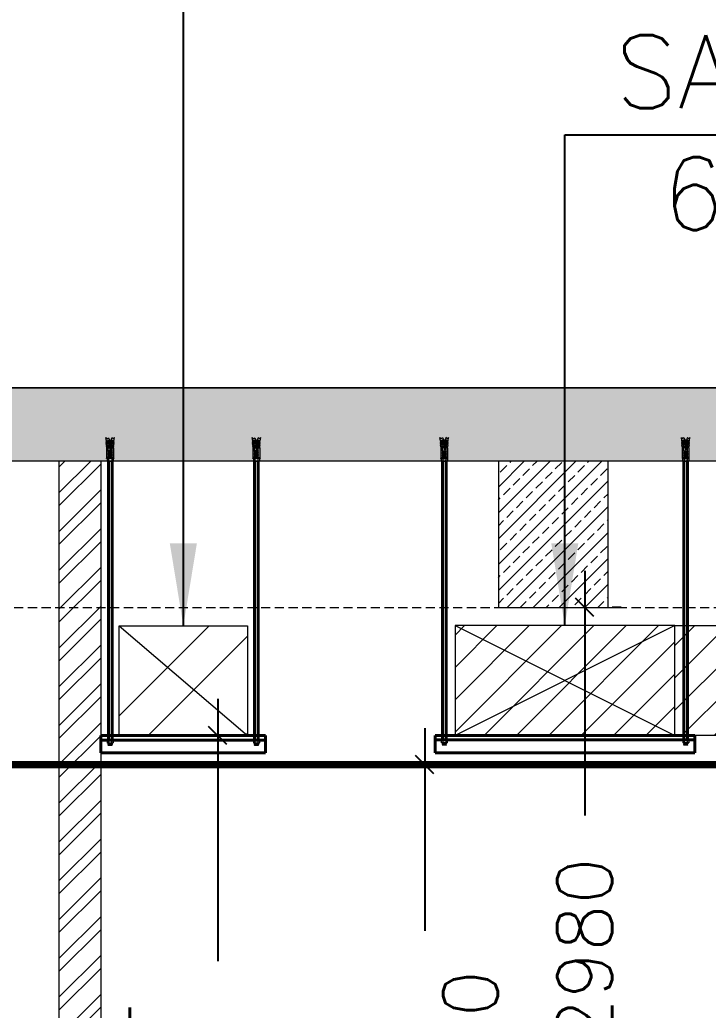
# Model space of a CAD drawing. Extents: x 2982526 to 3135339, y -1389320 to -1338265.
# Drawn here: x 3003209 to 3005091, y -1385128 to -1382421 of the extents above; entities that cross this region are included whole.
import ezdxf

# ---------------------------------------------------------------- set-up
doc = ezdxf.new("R2010")
doc.units = 0
doc.header["$MEASUREMENT"] = 0
doc.linetypes.add('1', pattern=[0, 0, 0])
doc.linetypes.add('HIDDEN', pattern=[0.375, 0.25, -0.125])
doc.layers.get('0').update_dxf_attribs({"color": 6, "linetype": '1'})
for name, color, linetype in [('HTL-COPPER PIPE', 6, 'Continuous'), ('MEP_HVAC_DRAIN_PIPE', 7, 'Continuous'), ('MEP_HVAC_SUPPLY_AIR_DUCT', 3, 'Continuous')]:
    doc.layers.add(name, color=color, linetype=linetype)
doc.layers.add('M_HVAC_DUCT SUPPORT', color=16, linetype='Continuous', lineweight=20, transparency=0.4)
doc.layers.add('MEP_HVAC_RA_DUCT', color=1, linetype='Continuous', lineweight=9)
doc.styles.add('ARIAL', font='arial.ttf')
doc.dimstyles.get("Standard").update_dxf_attribs({"dimscale": 1.5, "dimtxt": 150, "dimasz": 150, "dimexe": 100, "dimexo": 100, "dimgap": 0.25, "dimtad": 0, "dimdec": 0, "dimzin": 0, "dimdsep": 46, "dimtxsty": 'ARIAL', "dimcen": 0.09, "dimdle": 100, "dimclrd": 7, "dimclre": 7, "dimclrt": 7, "dimadec": 0, "dimazin": 0, "dimtfac": 1, "dimtdec": 0, "dimtofl": 0, "dimtmove": 0, "dimatfit": 3, "dimfxl": 1, "dimtolj": 1, "dimtzin": 0, "dimarcsym": 0})
doc.dimstyles.new('TEXT', dxfattribs={"dimscale": 0, "dimtxt": 500, "dimasz": 100, "dimexe": 75, "dimexo": 100, "dimgap": 50, "dimtad": 0, "dimdec": 0, "dimzin": 0, "dimdsep": 46, "dimtxsty": 'ARIAL', "dimblk": 'OBLIQUE', "dimcen": 0.09, "dimdle": 100, "dimclrd": 256, "dimclre": 256, "dimclrt": 6, "dimadec": 0, "dimazin": 0, "dimtfac": 1, "dimtdec": 0, "dimtofl": 0, "dimtmove": 2, "dimatfit": 3, "dimfxl": 1, "dimfrac": 2, "dimtolj": 1, "dimtzin": 0, "dimarcsym": 0})

# ---------------------------------------------------------------- blocks, each defined once
blk = doc.blocks.new('_Oblique')
at = {"color": 0, "linetype": 'ByBlock', "lineweight": -2}
blk.add_line((-0.5, -0.5), (0.5, 0.5), dxfattribs=at)
blk = doc.blocks.new('*D45')
at = {"layer": 'Defpoints', "color": 0, "linetype": 'ByBlock', "transparency": 16777216}
for p in [(3004753.6, -1384027.5), (3004753.6, -1384027.5), (3004825.7, -1387007.5)]:
    blk.add_point(p, dxfattribs=at)
at = {"layer": 'HTL-COPPER PIPE', "color": 8, "linetype": 'ByBlock', "lineweight": -2, "transparency": 16777216}
for p, q in [((3004753.6, -1383927.5), (3004753.6, -1384596.1)), ((3004753.6, -1387107.5), (3004753.6, -1386438.9))]:
    blk.add_line(p, q, dxfattribs=at)
at = {"layer": 'HTL-COPPER PIPE', "color": 253, "linetype": 'ByBlock', "lineweight": -2, "transparency": 16777216}
for p, q in [((3004853.6, -1384027.5), (3004828.6, -1384027.5)), ((3004725.7, -1387007.5), (3004678.6, -1387007.5))]:
    blk.add_line(p, q, dxfattribs=at)
at = {"layer": 'HTL-COPPER PIPE', "color": 8, "linetype": 'ByBlock', "lineweight": -2, "transparency": 16777216, "xscale": 50, "yscale": 50, "zscale": 50}
for p, rotation in [((3004753.6, -1384027.5), 90), ((3004753.6, -1387007.5), 270)]:
    blk.add_blockref('_Oblique', p, dxfattribs=dict(at, rotation=rotation))
at = {"layer": 'HTL-COPPER PIPE', "color": 8, "linetype": 'ByBlock', "lineweight": 0, "transparency": 16777216, "insert": (3004753.6, -1385517.5), "char_height": 200, "attachment_point": 5, "rotation": 90, "style": 'ARIAL'}
blk.add_mtext('\\A1;{\\Fromans|c0;\\H0.75x;\\C7;B.O.BEAM-2980}', dxfattribs=at)
blk = doc.blocks.new('*D47')
at = {"layer": 'Defpoints', "color": 0, "linetype": 'ByBlock', "transparency": 16777216}
for p in [(3004316.3, -1384457.3), (3004316.3, -1384457.3), (3004388.5, -1387007.5)]:
    blk.add_point(p, dxfattribs=at)
at = {"layer": 'HTL-COPPER PIPE', "color": 8, "linetype": 'ByBlock', "lineweight": -2, "transparency": 16777216}
for p, q in [((3004316.3, -1384357.3), (3004316.3, -1384911)), ((3004316.3, -1387107.5), (3004316.3, -1386553.8))]:
    blk.add_line(p, q, dxfattribs=at)
at = {"layer": 'HTL-COPPER PIPE', "color": 253, "linetype": 'ByBlock', "lineweight": -2, "transparency": 16777216}
for p, q in [((3004416.3, -1384457.3), (3004391.3, -1384457.3)), ((3004288.5, -1387007.5), (3004241.3, -1387007.5))]:
    blk.add_line(p, q, dxfattribs=at)
at = {"layer": 'HTL-COPPER PIPE', "color": 8, "linetype": 'ByBlock', "lineweight": -2, "transparency": 16777216, "xscale": 50, "yscale": 50, "zscale": 50}
for p, rotation in [((3004316.3, -1384457.3), 90), ((3004316.3, -1387007.5), 270)]:
    blk.add_blockref('_Oblique', p, dxfattribs=dict(at, rotation=rotation))
at = {"layer": 'HTL-COPPER PIPE', "color": 8, "linetype": 'ByBlock', "lineweight": 0, "transparency": 16777216, "insert": (3004316.3, -1385732.4), "char_height": 200, "attachment_point": 5, "rotation": 90, "style": 'ARIAL'}
blk.add_mtext('\\A1;{\\Fromans|c0;\\H0.75x;\\C7;B.O.FALSE\\PCEILING-2550}', dxfattribs=at)
blk = doc.blocks.new('*D53')
at = {"layer": 'Defpoints', "color": 0, "linetype": 'ByBlock', "transparency": 16777216}
for p in [(3003750.4, -1384377.5), (3003750.4, -1384377.5), (3003496.5, -1387007.5)]:
    blk.add_point(p, dxfattribs=at)
at = {"layer": 'HTL-COPPER PIPE', "color": 8, "linetype": 'ByBlock', "lineweight": -2, "transparency": 16777216}
for p, q in [((3003750.4, -1384277.5), (3003750.4, -1384994.1)), ((3003750.4, -1387107.5), (3003750.4, -1386508.6))]:
    blk.add_line(p, q, dxfattribs=at)
at = {"layer": 'HTL-COPPER PIPE', "color": 253, "linetype": 'ByBlock', "lineweight": -2, "transparency": 16777216}
for p, q in [((3003850.4, -1384377.5), (3003825.4, -1384377.5)), ((3003596.5, -1387007.5), (3003825.4, -1387007.5))]:
    blk.add_line(p, q, dxfattribs=at)
at = {"layer": 'HTL-COPPER PIPE', "color": 8, "linetype": 'ByBlock', "lineweight": -2, "transparency": 16777216, "xscale": 50, "yscale": 50, "zscale": 50}
for p, rotation in [((3003750.4, -1384377.5), 90), ((3003750.4, -1387007.5), 270)]:
    blk.add_blockref('_Oblique', p, dxfattribs=dict(at, rotation=rotation))
at = {"layer": 'HTL-COPPER PIPE', "color": 8, "linetype": 'ByBlock', "lineweight": 0, "transparency": 16777216, "insert": (3003710, -1385751.3), "char_height": 200, "attachment_point": 5, "rotation": 90, "style": 'ARIAL'}
blk.add_mtext('\\A1;{\\Fromans|c0;\\H0.75011x;\\C7;B.O.\\C1;RA\\C7; DUCT\\P2630}', dxfattribs=at)
blk = doc.blocks.new('*U62')
at = {"layer": 'M_HVAC_DUCT SUPPORT', "color": 8, "linetype": 'Continuous', "ltscale": 500}
for p, q in [((-73463.1, 602242.4), (-73464.7, 602251.7)), ((-73464.7, 602251.7), (-73461.2, 602248.1)), ((-73461.2, 602248.1), (-73457.5, 602250.9)), ((-73458.1, 602223.3), (-73459.6, 602243.5)), ((-73459.1, 602244.3, 51366.3), (-73446.7, 602244.3, 51366.3)), ((-73457.5, 602250.9), (-73455.7, 602247.4)), ((-73455.7, 602247.4), (-73453.4, 602217.7)), ((-73450.1, 602247.4), (-73452.4, 602217.7)), ((-73448.3, 602250.9), (-73450.1, 602247.4)), ((-73444.6, 602248.1), (-73448.3, 602250.9)), ((-73447.7, 602223.3), (-73446.2, 602243.5)), ((-73441.1, 602251.7), (-73444.6, 602248.1)), ((-73442.7, 602242.4), (-73441.1, 602251.7)), ((-73063.3, 602242.4), (-73065, 602251.7)), ((-73065, 602251.7), (-73061.5, 602248.1)), ((-73061.5, 602248.1), (-73057.8, 602250.9)), ((-73058.3, 602223.3), (-73059.9, 602243.5)), ((-73059.4, 602244.3, 51366.3), (-73047, 602244.3, 51366.3)), ((-73057.8, 602250.9), (-73056, 602247.4)), ((-73056, 602247.4), (-73053.7, 602217.7)), ((-73050.4, 602247.4), (-73052.7, 602217.7)), ((-73048.6, 602250.9), (-73050.4, 602247.4)), ((-73044.9, 602248.1), (-73048.6, 602250.9)), ((-73048, 602223.3), (-73046.5, 602243.5)), ((-73041.4, 602251.7), (-73044.9, 602248.1)), ((-73043, 602242.4), (-73041.4, 602251.7)), ((-73463.5, 602242.4), (-73442.3, 602242.4)), ((-73462.6, 602238.6), (-73463.5, 602242.4)), ((-73463.5, 602238.6), (-73442.3, 602238.6)), ((-73462.6, 602234.8), (-73463.5, 602238.6)), ((-73463.5, 602234.8), (-73442.3, 602234.8)), ((-73462.6, 602231), (-73463.5, 602234.8)), ((-73463.1, 602231), (-73442.7, 602231)), ((-73462.2, 602227.1), (-73463.1, 602231)), ((-73443.2, 602227.1), (-73462.6, 602227.1)), ((-73461.8, 602223.3), (-73462.6, 602227.1)), ((-73462.2, 602227.1), (-73443.6, 602227.1)), ((-73462.2, 602223.3), (-73443.6, 602223.3)), ((-73462.2, 602195.2), (-73462.2, 602223.3)), ((-73458.1, 602214), (-73458.1, 602223.3)), ((-73452.4, 602217.7), (-73453.4, 602217.7)), ((-73447.7, 602214.8), (-73447.7, 602223.3)), ((-73444, 602223.3), (-73443.2, 602227.1)), ((-73443.6, 602227.1), (-73442.7, 602231)), ((-73443.6, 602223.3), (-73443.6, 602195.2)), ((-73443.2, 602238.6), (-73442.3, 602242.4)), ((-73443.2, 602234.8), (-73442.3, 602238.6)), ((-73443.2, 602231), (-73442.3, 602234.8)), ((-73063.8, 602242.4), (-73042.6, 602242.4)), ((-73062.9, 602238.6), (-73063.8, 602242.4)), ((-73063.8, 602238.6), (-73042.6, 602238.6)), ((-73062.9, 602234.8), (-73063.8, 602238.6)), ((-73063.8, 602234.8), (-73042.6, 602234.8)), ((-73062.9, 602231), (-73063.8, 602234.8)), ((-73063.3, 602231), (-73043, 602231)), ((-73062.5, 602227.1), (-73063.3, 602231)), ((-73043.5, 602227.1), (-73062.9, 602227.1)), ((-73062.1, 602223.3), (-73062.9, 602227.1)), ((-73062.5, 602227.1), (-73043.9, 602227.1)), ((-73062.5, 602223.3), (-73043.9, 602223.3)), ((-73062.5, 602195.2), (-73062.5, 602223.3)), ((-73058.3, 602214), (-73058.3, 602223.3)), ((-73052.7, 602217.7), (-73053.7, 602217.7)), ((-73048, 602214.8), (-73048, 602223.3)), ((-73044.3, 602223.3), (-73043.5, 602227.1)), ((-73043.9, 602227.1), (-73043, 602231)), ((-73043.9, 602223.3), (-73043.9, 602195.2)), ((-73043.5, 602238.6), (-73042.6, 602242.4)), ((-73043.5, 602234.8), (-73042.6, 602238.6)), ((-73043.5, 602231), (-73042.6, 602234.8)), ((-73461.3, 602193.8), (-73461.3, 602187.8)), ((-73444.5, 602193.8), (-73461.3, 602193.8)), ((-73459.3, 602197.9), (-73459.3, 602195.2)), ((-73447.3, 602197.9), (-73459.3, 602197.9)), ((-73458.9, 602213.1), (-73446.9, 602214)), ((-73458.9, 602213.1), (-73458.1, 602214)), ((-73458.1, 602212.3), (-73458.9, 602213.1)), ((-73458.9, 602211.4), (-73446.9, 602212.3)), ((-73458.9, 602211.4), (-73458.1, 602212.3)), ((-73458.1, 602210.6), (-73458.9, 602211.4)), ((-73458.9, 602209.7), (-73446.9, 602210.6)), ((-73458.9, 602209.7), (-73458.1, 602210.6)), ((-73458.1, 602208.9), (-73458.9, 602209.7)), ((-73458.9, 602208.1), (-73446.9, 602208.9)), ((-73458.9, 602208.1), (-73458.1, 602208.9)), ((-73458.1, 602207.2), (-73458.9, 602208.1)), ((-73458.9, 602206.4), (-73446.9, 602207.2)), ((-73458.9, 602206.4), (-73458.1, 602207.2)), ((-73458.1, 602205.5), (-73458.9, 602206.4)), ((-73458.9, 602204.7), (-73446.9, 602205.5)), ((-73458.9, 602204.7), (-73458.1, 602205.5)), ((-73458.1, 602203.8), (-73458.9, 602204.7)), ((-73458.9, 602203), (-73446.9, 602203.8)), ((-73458.9, 602203), (-73458.1, 602203.8)), ((-73458.1, 602202.1), (-73458.9, 602203)), ((-73458.9, 602201.3), (-73446.9, 602202.1)), ((-73458.9, 602201.3), (-73458.1, 602202.1)), ((-73458.1, 602200.4), (-73458.9, 602201.3)), ((-73458.9, 602199.6), (-73446.9, 602200.4)), ((-73458.9, 602199.6), (-73458.1, 602200.4)), ((-73458.1, 602198.7), (-73458.9, 602199.6)), ((-73458.9, 602197.9), (-73446.9, 602198.7)), ((-73458.9, 602197.9), (-73458.1, 602198.7)), ((-73458.9, 602197.9), (-73458.9, 602197.9)), ((-73447.7, 602214.8), (-73458.1, 602214.8)), ((-73458.1, 602214), (-73447.7, 602214.8)), ((-73458.1, 602214), (-73447.7, 602214.8)), ((-73458.1, 602212.3), (-73447.7, 602213.1)), ((-73458.1, 602210.6), (-73447.7, 602211.4)), ((-73458.1, 602208.9), (-73447.7, 602209.7)), ((-73458.1, 602207.2), (-73447.7, 602208.1)), ((-73458.1, 602205.5), (-73447.7, 602206.4)), ((-73458.1, 602203.8), (-73447.7, 602204.7)), ((-73458.1, 602202.1), (-73447.7, 602203)), ((-73458.1, 602200.4), (-73447.7, 602201.3)), ((-73458.1, 602198.7), (-73447.7, 602199.6)), ((-73457.1, 602193.8), (-73457.1, 602187.8)), ((-73448.7, 602193.8), (-73448.7, 602187.8)), ((-73446.9, 602214), (-73447.7, 602214.8)), ((-73447.7, 602213.1), (-73446.9, 602214)), ((-73446.9, 602212.3), (-73447.7, 602213.1)), ((-73447.7, 602211.4), (-73446.9, 602212.3)), ((-73446.9, 602210.6), (-73447.7, 602211.4)), ((-73447.7, 602209.7), (-73446.9, 602210.6)), ((-73446.9, 602208.9), (-73447.7, 602209.7)), ((-73447.7, 602208.1), (-73446.9, 602208.9)), ((-73446.9, 602207.2), (-73447.7, 602208.1)), ((-73447.7, 602206.4), (-73446.9, 602207.2)), ((-73446.9, 602205.5), (-73447.7, 602206.4)), ((-73447.7, 602204.7), (-73446.9, 602205.5)), ((-73446.9, 602203.8), (-73447.7, 602204.7)), ((-73447.7, 602203), (-73446.9, 602203.8)), ((-73446.9, 602202.1), (-73447.7, 602203)), ((-73447.7, 602201.3), (-73446.9, 602202.1)), ((-73446.9, 602200.4), (-73447.7, 602201.3)), ((-73447.7, 602199.6), (-73446.9, 602200.4)), ((-73446.9, 602198.7), (-73447.7, 602199.6)), ((-73447.7, 602197.9), (-73446.9, 602198.7)), ((-73447.3, 602197.9), (-73447.3, 602195.2)), ((-73444.5, 602193.8), (-73444.5, 602187.8)), ((-73061.5, 602193.8), (-73061.5, 602187.8)), ((-73044.8, 602193.8), (-73061.5, 602193.8)), ((-73059.6, 602197.9), (-73059.6, 602195.2)), ((-73047.6, 602197.9), (-73059.6, 602197.9)), ((-73059.2, 602213.1), (-73047.2, 602214)), ((-73059.2, 602213.1), (-73058.3, 602214)), ((-73058.3, 602212.3), (-73059.2, 602213.1)), ((-73059.2, 602211.4), (-73047.2, 602212.3)), ((-73059.2, 602211.4), (-73058.3, 602212.3)), ((-73058.3, 602210.6), (-73059.2, 602211.4)), ((-73059.2, 602209.7), (-73047.2, 602210.6)), ((-73059.2, 602209.7), (-73058.3, 602210.6)), ((-73058.3, 602208.9), (-73059.2, 602209.7)), ((-73059.2, 602208.1), (-73047.2, 602208.9)), ((-73059.2, 602208.1), (-73058.3, 602208.9)), ((-73058.3, 602207.2), (-73059.2, 602208.1)), ((-73059.2, 602206.4), (-73047.2, 602207.2)), ((-73059.2, 602206.4), (-73058.3, 602207.2)), ((-73058.3, 602205.5), (-73059.2, 602206.4)), ((-73059.2, 602204.7), (-73047.2, 602205.5)), ((-73059.2, 602204.7), (-73058.3, 602205.5)), ((-73058.3, 602203.8), (-73059.2, 602204.7)), ((-73059.2, 602203), (-73047.2, 602203.8)), ((-73059.2, 602203), (-73058.3, 602203.8)), ((-73058.3, 602202.1), (-73059.2, 602203)), ((-73059.2, 602201.3), (-73047.2, 602202.1)), ((-73059.2, 602201.3), (-73058.3, 602202.1)), ((-73058.3, 602200.4), (-73059.2, 602201.3)), ((-73059.2, 602199.6), (-73047.2, 602200.4)), ((-73059.2, 602199.6), (-73058.3, 602200.4)), ((-73058.3, 602198.7), (-73059.2, 602199.6)), ((-73059.2, 602197.9), (-73047.2, 602198.7)), ((-73059.2, 602197.9), (-73058.3, 602198.7)), ((-73059.2, 602197.9), (-73059.2, 602197.9)), ((-73048, 602214.8), (-73058.3, 602214.8)), ((-73058.3, 602214), (-73048, 602214.8)), ((-73058.3, 602214), (-73048, 602214.8)), ((-73058.3, 602212.3), (-73048, 602213.1)), ((-73058.3, 602210.6), (-73048, 602211.4)), ((-73058.3, 602208.9), (-73048, 602209.7)), ((-73058.3, 602207.2), (-73048, 602208.1)), ((-73058.3, 602205.5), (-73048, 602206.4)), ((-73058.3, 602203.8), (-73048, 602204.7)), ((-73058.3, 602202.1), (-73048, 602203)), ((-73058.3, 602200.4), (-73048, 602201.3)), ((-73058.3, 602198.7), (-73048, 602199.6)), ((-73057.4, 602193.8), (-73057.4, 602187.8)), ((-73049, 602193.8), (-73049, 602187.8)), ((-73047.2, 602214), (-73048, 602214.8)), ((-73048, 602213.1), (-73047.2, 602214)), ((-73047.2, 602212.3), (-73048, 602213.1)), ((-73048, 602211.4), (-73047.2, 602212.3)), ((-73047.2, 602210.6), (-73048, 602211.4)), ((-73048, 602209.7), (-73047.2, 602210.6)), ((-73047.2, 602208.9), (-73048, 602209.7)), ((-73048, 602208.1), (-73047.2, 602208.9)), ((-73047.2, 602207.2), (-73048, 602208.1)), ((-73048, 602206.4), (-73047.2, 602207.2)), ((-73047.2, 602205.5), (-73048, 602206.4)), ((-73048, 602204.7), (-73047.2, 602205.5)), ((-73047.2, 602203.8), (-73048, 602204.7)), ((-73048, 602203), (-73047.2, 602203.8)), ((-73047.2, 602202.1), (-73048, 602203)), ((-73048, 602201.3), (-73047.2, 602202.1)), ((-73047.2, 602200.4), (-73048, 602201.3)), ((-73048, 602199.6), (-73047.2, 602200.4)), ((-73047.2, 602198.7), (-73048, 602199.6)), ((-73048, 602197.9), (-73047.2, 602198.7)), ((-73047.6, 602197.9), (-73047.6, 602195.2)), ((-73044.8, 602193.8), (-73044.8, 602187.8)), ((-73460.3, 602187), (-73461.3, 602187.8)), ((-73445.5, 602187), (-73460.3, 602187)), ((-73445.5, 602187), (-73444.5, 602187.8)), ((-73060.6, 602187), (-73061.5, 602187.8)), ((-73045.8, 602187), (-73060.6, 602187)), ((-73045.8, 602187), (-73044.8, 602187.8))]:
    blk.add_line(p, q, dxfattribs=at)
at = {"layer": 'M_HVAC_DUCT SUPPORT', "color": 8, "lineweight": 40}
for p, q in [((-73457.9, 602187), (-73457.9, 601424.5)), ((-73447.9, 601424.5), (-73447.9, 602187)), ((-73058.2, 602187), (-73058.2, 601424.5)), ((-73053.2, 602187), (-73053.2, 602187)), ((-73053.2, 602187), (-73053.2, 602187)), ((-73048.2, 601424.5), (-73048.2, 602187)), ((-73478, 601437), (-73478, 601437)), ((-73478, 601437), (-73478, 601424.5)), ((-73478, 601389.3), (-73478, 601437)), ((-73478, 601437), (-73028, 601437)), ((-73028, 601437), (-73478, 601437)), ((-73457.9, 601437), (-73462.8, 601437)), ((-73462.8, 601437), (-73457.9, 601437)), ((-73448.2, 601437), (-73457.9, 601437)), ((-73457.9, 601437), (-73448.2, 601437)), ((-73448.2, 601437), (-73443.3, 601437)), ((-73443.3, 601437), (-73448.2, 601437)), ((-73057.9, 601437), (-73062.8, 601437)), ((-73062.8, 601437), (-73057.9, 601437)), ((-73048.2, 601437), (-73057.9, 601437)), ((-73057.9, 601437), (-73048.2, 601437)), ((-73048.2, 601437), (-73043.3, 601437)), ((-73043.3, 601437), (-73048.2, 601437)), ((-73028, 601437), (-73028, 601389.3)), ((-73028, 601424.5), (-73028, 601437)), ((-73028, 601437), (-73028, 601437)), ((-73478, 601424.5), (-73478, 601424.5)), ((-73478, 601424.5), (-73478, 601389.3)), ((-73028, 601424.5), (-73478, 601424.5)), ((-73028, 601424.5), (-73478, 601424.5)), ((-73457.9, 601424.5), (-73462.8, 601424.5)), ((-73462.8, 601424.5), (-73457.9, 601424.5)), ((-73448.2, 601424.5), (-73457.9, 601424.5)), ((-73457.9, 601424.5), (-73448.2, 601424.5)), ((-73448.2, 601424.5), (-73443.3, 601424.5)), ((-73443.3, 601424.5), (-73448.2, 601424.5)), ((-73057.9, 601424.5), (-73062.8, 601424.5)), ((-73062.8, 601424.5), (-73057.9, 601424.5)), ((-73048.2, 601424.5), (-73057.9, 601424.5)), ((-73057.9, 601424.5), (-73048.2, 601424.5)), ((-73048.2, 601424.5), (-73043.3, 601424.5)), ((-73043.3, 601424.5), (-73048.2, 601424.5)), ((-73028, 601389.3), (-73028, 601424.5)), ((-73028, 601424.5), (-73028, 601424.5)), ((-73478, 601389.3), (-73478, 601389.3)), ((-73028, 601389.3), (-73478, 601389.3)), ((-73028, 601389.3), (-73478, 601389.3)), ((-73453, 601390.1), (-73453, 601390.1)), ((-73453, 601390.1), (-73453, 601390.1)), ((-73053, 601390.1), (-73053, 601390.1)), ((-73053, 601390.1), (-73053, 601390.1)), ((-73028, 601389.3), (-73028, 601389.3))]:
    blk.add_line(p, q, dxfattribs=at)
at = {"layer": 'M_HVAC_DUCT SUPPORT', "color": 8}
for p, q in [((-73461.4, 601423.1), (-73461.4, 601417.1)), ((-73444.7, 601423.1), (-73461.4, 601423.1)), ((-73460, 601416.3), (-73461.4, 601417.1)), ((-73446.1, 601416.3), (-73460, 601416.3)), ((-73459.2, 601416.2), (-73457.6, 601416.3)), ((-73459.1, 601416.3), (-73459.2, 601416.2)), ((-73459.2, 601416.2), (-73458.2, 601415.5)), ((-73459, 601414.6), (-73447, 601415.5)), ((-73459, 601414.6), (-73458.2, 601415.5)), ((-73458.2, 601413.8), (-73459, 601414.6)), ((-73459, 601413), (-73447, 601413.8)), ((-73459, 601413), (-73458.2, 601413.8)), ((-73458.2, 601412.1), (-73459, 601413)), ((-73459, 601411.3), (-73447, 601412.1)), ((-73459, 601411.3), (-73458.2, 601412.1)), ((-73458.3, 601410.5), (-73459, 601411.3)), ((-73458.3, 601410.5), (-73447.1, 601410.5)), ((-73447.9, 601416.3), (-73458.2, 601416.3)), ((-73458.2, 601415.5), (-73447.9, 601416.3)), ((-73458.2, 601415.5), (-73447.9, 601416.3)), ((-73458.2, 601413.8), (-73447.9, 601414.6)), ((-73458.2, 601412.1), (-73447.9, 601413)), ((-73457.2, 601423.1), (-73457.2, 601417.1)), ((-73457, 601410.5), (-73447.9, 601411.3)), ((-73448.9, 601423.1), (-73448.9, 601417.1)), ((-73447, 601415.5), (-73447.9, 601416.3)), ((-73447.9, 601414.6), (-73447, 601415.5)), ((-73447, 601413.8), (-73447.9, 601414.6)), ((-73447.9, 601413), (-73447, 601413.8)), ((-73447, 601412.1), (-73447.9, 601413)), ((-73447.9, 601411.3), (-73447, 601412.1)), ((-73447.1, 601410.5), (-73447.9, 601411.3)), ((-73446.1, 601416.3), (-73444.7, 601417.1)), ((-73444.7, 601423.1), (-73444.7, 601417.1)), ((-73061.4, 601423.1), (-73061.4, 601417.1)), ((-73044.7, 601423.1), (-73061.4, 601423.1)), ((-73060, 601416.3), (-73061.4, 601417.1)), ((-73046.1, 601416.3), (-73060, 601416.3)), ((-73059.2, 601416.2), (-73057.6, 601416.3)), ((-73059.1, 601416.3), (-73059.2, 601416.2)), ((-73059.2, 601416.2), (-73058.2, 601415.5)), ((-73059, 601414.6), (-73047, 601415.5)), ((-73059, 601414.6), (-73058.2, 601415.5)), ((-73058.2, 601413.8), (-73059, 601414.6)), ((-73059, 601413), (-73047, 601413.8)), ((-73059, 601413), (-73058.2, 601413.8)), ((-73058.2, 601412.1), (-73059, 601413)), ((-73059, 601411.3), (-73047, 601412.1)), ((-73059, 601411.3), (-73058.2, 601412.1)), ((-73058.3, 601410.5), (-73059, 601411.3)), ((-73058.3, 601410.5), (-73047.1, 601410.5)), ((-73047.9, 601416.3), (-73058.2, 601416.3)), ((-73058.2, 601415.5), (-73047.9, 601416.3)), ((-73058.2, 601415.5), (-73047.9, 601416.3)), ((-73058.2, 601413.8), (-73047.9, 601414.6)), ((-73058.2, 601412.1), (-73047.9, 601413)), ((-73057.2, 601423.1), (-73057.2, 601417.1)), ((-73057, 601410.5), (-73047.9, 601411.3)), ((-73048.9, 601423.1), (-73048.9, 601417.1)), ((-73047, 601415.5), (-73047.9, 601416.3)), ((-73047.9, 601414.6), (-73047, 601415.5)), ((-73047, 601413.8), (-73047.9, 601414.6)), ((-73047.9, 601413), (-73047, 601413.8)), ((-73047, 601412.1), (-73047.9, 601413)), ((-73047.9, 601411.3), (-73047, 601412.1)), ((-73047.1, 601410.5), (-73047.9, 601411.3)), ((-73046.1, 601416.3), (-73044.7, 601417.1)), ((-73044.7, 601423.1), (-73044.7, 601417.1))]:
    blk.add_line(p, q, dxfattribs=at)
at = {"layer": 'M_HVAC_DUCT SUPPORT', "color": 8, "linetype": 'Continuous', "ltscale": 500}
for points in [[(-73442.9, 602193.8), (-73462.9, 602193.8), (-73462.9, 602195.2), (-73442.9, 602195.2)], [(-73043.2, 602193.8), (-73063.2, 602193.8), (-73063.2, 602195.2), (-73043.2, 602195.2)]]:
    blk.add_lwpolyline(points, close=True, dxfattribs=at)
at = {"layer": 'M_HVAC_DUCT SUPPORT', "color": 8}
for points in [[(-73443, 601423.1), (-73463.1, 601423.1), (-73463.1, 601424.5), (-73443, 601424.5)], [(-73043, 601423.1), (-73063.1, 601423.1), (-73063.1, 601424.5), (-73043, 601424.5)]]:
    blk.add_lwpolyline(points, close=True, dxfattribs=at)
at = {"layer": 'M_HVAC_DUCT SUPPORT', "color": 8, "linetype": 'Continuous', "ltscale": 500}
for centre, radius, start, end in [((-73458.8, 602243.5, 51366.3), 0.846, 110.7967, 184.4577), ((-73447, 602243.5, 51366.3), 0.846, 355.5423, 69.2033), ((-73059.1, 602243.5, 51366.3), 0.846, 110.7967, 184.4577), ((-73047.3, 602243.5, 51366.3), 0.846, 355.5423, 69.2033), ((-73459.2, 602190.1), 3.11, 227.7922, 312.2078), ((-73452.9, 602198.3), 11.3, 248.2539, 291.7739), ((-73446.6, 602190.1), 3.11, 227.7922, 312.2078), ((-73059.5, 602190.1), 3.11, 227.7922, 312.2078), ((-73053.2, 602198.3), 11.3, 248.2539, 291.7739), ((-73046.9, 602190.1), 3.11, 227.7922, 312.2078)]:
    blk.add_arc(centre, radius, start, end, dxfattribs=at)
at = {"layer": 'M_HVAC_DUCT SUPPORT', "color": 8}
for centre, radius, start, end in [((-73459.3, 601419.4, -8.6), 3.02, 230.7942, 312.8278), ((-73453.1, 601427.6, -8.6), 11.3, 248.2539, 291.7739), ((-73446.8, 601419.4, -8.6), 3.02, 227.1722, 309.2058), ((-73059.3, 601419.4, -8.6), 3.02, 230.7942, 312.8278), ((-73053.1, 601427.6, -8.6), 11.3, 248.2539, 291.7739), ((-73046.8, 601419.4, -8.6), 3.02, 227.1722, 309.2058)]:
    blk.add_arc(centre, radius, start, end, dxfattribs=at)
blk = doc.blocks.new('*U42')
at = {"layer": 'M_HVAC_DUCT SUPPORT', "color": 8, "linetype": 'Continuous', "ltscale": 500}
for p, q in [((-73463.1, 602242.4), (-73464.7, 602251.7)), ((-73464.7, 602251.7), (-73461.2, 602248.1)), ((-73461.2, 602248.1), (-73457.5, 602250.9)), ((-73458.1, 602223.3), (-73459.6, 602243.5)), ((-73459.1, 602244.3, 51366.3), (-73446.7, 602244.3, 51366.3)), ((-73457.5, 602250.9), (-73455.7, 602247.4)), ((-73455.7, 602247.4), (-73453.4, 602217.7)), ((-73450.1, 602247.4), (-73452.4, 602217.7)), ((-73448.3, 602250.9), (-73450.1, 602247.4)), ((-73444.6, 602248.1), (-73448.3, 602250.9)), ((-73447.7, 602223.3), (-73446.2, 602243.5)), ((-73441.1, 602251.7), (-73444.6, 602248.1)), ((-73442.7, 602242.4), (-73441.1, 602251.7)), ((-72803.3, 602242.4), (-72805, 602251.7)), ((-72805, 602251.7), (-72801.5, 602248.1)), ((-72801.5, 602248.1), (-72797.8, 602250.9)), ((-72798.3, 602223.3), (-72799.9, 602243.5)), ((-72799.4, 602244.3, 51366.3), (-72787, 602244.3, 51366.3)), ((-72797.8, 602250.9), (-72796, 602247.4)), ((-72796, 602247.4), (-72793.7, 602217.7)), ((-72790.4, 602247.4), (-72792.7, 602217.7)), ((-72788.6, 602250.9), (-72790.4, 602247.4)), ((-72784.9, 602248.1), (-72788.6, 602250.9)), ((-72788, 602223.3), (-72786.5, 602243.5)), ((-72781.4, 602251.7), (-72784.9, 602248.1)), ((-72783, 602242.4), (-72781.4, 602251.7)), ((-73463.5, 602242.4), (-73442.3, 602242.4)), ((-73462.6, 602238.6), (-73463.5, 602242.4)), ((-73463.5, 602238.6), (-73442.3, 602238.6)), ((-73462.6, 602234.8), (-73463.5, 602238.6)), ((-73463.5, 602234.8), (-73442.3, 602234.8)), ((-73462.6, 602231), (-73463.5, 602234.8)), ((-73463.1, 602231), (-73442.7, 602231)), ((-73462.2, 602227.1), (-73463.1, 602231)), ((-73443.2, 602227.1), (-73462.6, 602227.1)), ((-73461.8, 602223.3), (-73462.6, 602227.1)), ((-73462.2, 602227.1), (-73443.6, 602227.1)), ((-73462.2, 602223.3), (-73443.6, 602223.3)), ((-73462.2, 602195.2), (-73462.2, 602223.3)), ((-73458.1, 602214), (-73458.1, 602223.3)), ((-73452.4, 602217.7), (-73453.4, 602217.7)), ((-73447.7, 602214.8), (-73447.7, 602223.3)), ((-73444, 602223.3), (-73443.2, 602227.1)), ((-73443.6, 602227.1), (-73442.7, 602231)), ((-73443.6, 602223.3), (-73443.6, 602195.2)), ((-73443.2, 602238.6), (-73442.3, 602242.4)), ((-73443.2, 602234.8), (-73442.3, 602238.6)), ((-73443.2, 602231), (-73442.3, 602234.8)), ((-72803.8, 602242.4), (-72782.6, 602242.4)), ((-72802.9, 602238.6), (-72803.8, 602242.4)), ((-72803.8, 602238.6), (-72782.6, 602238.6)), ((-72802.9, 602234.8), (-72803.8, 602238.6)), ((-72803.8, 602234.8), (-72782.6, 602234.8)), ((-72802.9, 602231), (-72803.8, 602234.8)), ((-72803.3, 602231), (-72783, 602231)), ((-72802.5, 602227.1), (-72803.3, 602231)), ((-72783.5, 602227.1), (-72802.9, 602227.1)), ((-72802.1, 602223.3), (-72802.9, 602227.1)), ((-72802.5, 602227.1), (-72783.9, 602227.1)), ((-72802.5, 602223.3), (-72783.9, 602223.3)), ((-72802.5, 602195.2), (-72802.5, 602223.3)), ((-72798.3, 602214), (-72798.3, 602223.3)), ((-72792.7, 602217.7), (-72793.7, 602217.7)), ((-72788, 602214.8), (-72788, 602223.3)), ((-72784.3, 602223.3), (-72783.5, 602227.1)), ((-72783.9, 602227.1), (-72783, 602231)), ((-72783.9, 602223.3), (-72783.9, 602195.2)), ((-72783.5, 602238.6), (-72782.6, 602242.4)), ((-72783.5, 602234.8), (-72782.6, 602238.6)), ((-72783.5, 602231), (-72782.6, 602234.8)), ((-73461.3, 602193.8), (-73461.3, 602187.8)), ((-73444.5, 602193.8), (-73461.3, 602193.8)), ((-73459.3, 602197.9), (-73459.3, 602195.2)), ((-73447.3, 602197.9), (-73459.3, 602197.9)), ((-73458.9, 602213.1), (-73446.9, 602214)), ((-73458.9, 602213.1), (-73458.1, 602214)), ((-73458.1, 602212.3), (-73458.9, 602213.1)), ((-73458.9, 602211.4), (-73446.9, 602212.3)), ((-73458.9, 602211.4), (-73458.1, 602212.3)), ((-73458.1, 602210.6), (-73458.9, 602211.4)), ((-73458.9, 602209.7), (-73446.9, 602210.6)), ((-73458.9, 602209.7), (-73458.1, 602210.6)), ((-73458.1, 602208.9), (-73458.9, 602209.7)), ((-73458.9, 602208.1), (-73446.9, 602208.9)), ((-73458.9, 602208.1), (-73458.1, 602208.9)), ((-73458.1, 602207.2), (-73458.9, 602208.1)), ((-73458.9, 602206.4), (-73446.9, 602207.2)), ((-73458.9, 602206.4), (-73458.1, 602207.2)), ((-73458.1, 602205.5), (-73458.9, 602206.4)), ((-73458.9, 602204.7), (-73446.9, 602205.5)), ((-73458.9, 602204.7), (-73458.1, 602205.5)), ((-73458.1, 602203.8), (-73458.9, 602204.7)), ((-73458.9, 602203), (-73446.9, 602203.8)), ((-73458.9, 602203), (-73458.1, 602203.8)), ((-73458.1, 602202.1), (-73458.9, 602203)), ((-73458.9, 602201.3), (-73446.9, 602202.1)), ((-73458.9, 602201.3), (-73458.1, 602202.1)), ((-73458.1, 602200.4), (-73458.9, 602201.3)), ((-73458.9, 602199.6), (-73446.9, 602200.4)), ((-73458.9, 602199.6), (-73458.1, 602200.4)), ((-73458.1, 602198.7), (-73458.9, 602199.6)), ((-73458.9, 602197.9), (-73446.9, 602198.7)), ((-73458.9, 602197.9), (-73458.1, 602198.7)), ((-73458.9, 602197.9), (-73458.9, 602197.9)), ((-73447.7, 602214.8), (-73458.1, 602214.8)), ((-73458.1, 602214), (-73447.7, 602214.8)), ((-73458.1, 602214), (-73447.7, 602214.8)), ((-73458.1, 602212.3), (-73447.7, 602213.1)), ((-73458.1, 602210.6), (-73447.7, 602211.4)), ((-73458.1, 602208.9), (-73447.7, 602209.7)), ((-73458.1, 602207.2), (-73447.7, 602208.1)), ((-73458.1, 602205.5), (-73447.7, 602206.4)), ((-73458.1, 602203.8), (-73447.7, 602204.7)), ((-73458.1, 602202.1), (-73447.7, 602203)), ((-73458.1, 602200.4), (-73447.7, 602201.3)), ((-73458.1, 602198.7), (-73447.7, 602199.6)), ((-73457.1, 602193.8), (-73457.1, 602187.8)), ((-73448.7, 602193.8), (-73448.7, 602187.8)), ((-73446.9, 602214), (-73447.7, 602214.8)), ((-73447.7, 602213.1), (-73446.9, 602214)), ((-73446.9, 602212.3), (-73447.7, 602213.1)), ((-73447.7, 602211.4), (-73446.9, 602212.3)), ((-73446.9, 602210.6), (-73447.7, 602211.4)), ((-73447.7, 602209.7), (-73446.9, 602210.6)), ((-73446.9, 602208.9), (-73447.7, 602209.7)), ((-73447.7, 602208.1), (-73446.9, 602208.9)), ((-73446.9, 602207.2), (-73447.7, 602208.1)), ((-73447.7, 602206.4), (-73446.9, 602207.2)), ((-73446.9, 602205.5), (-73447.7, 602206.4)), ((-73447.7, 602204.7), (-73446.9, 602205.5)), ((-73446.9, 602203.8), (-73447.7, 602204.7)), ((-73447.7, 602203), (-73446.9, 602203.8)), ((-73446.9, 602202.1), (-73447.7, 602203)), ((-73447.7, 602201.3), (-73446.9, 602202.1)), ((-73446.9, 602200.4), (-73447.7, 602201.3)), ((-73447.7, 602199.6), (-73446.9, 602200.4)), ((-73446.9, 602198.7), (-73447.7, 602199.6)), ((-73447.7, 602197.9), (-73446.9, 602198.7)), ((-73447.3, 602197.9), (-73447.3, 602195.2)), ((-73444.5, 602193.8), (-73444.5, 602187.8)), ((-72801.5, 602193.8), (-72801.5, 602187.8)), ((-72784.8, 602193.8), (-72801.5, 602193.8)), ((-72799.6, 602197.9), (-72799.6, 602195.2)), ((-72787.6, 602197.9), (-72799.6, 602197.9)), ((-72799.2, 602213.1), (-72787.2, 602214)), ((-72799.2, 602213.1), (-72798.3, 602214)), ((-72798.3, 602212.3), (-72799.2, 602213.1)), ((-72799.2, 602211.4), (-72787.2, 602212.3)), ((-72799.2, 602211.4), (-72798.3, 602212.3)), ((-72798.3, 602210.6), (-72799.2, 602211.4)), ((-72799.2, 602209.7), (-72787.2, 602210.6)), ((-72799.2, 602209.7), (-72798.3, 602210.6)), ((-72798.3, 602208.9), (-72799.2, 602209.7)), ((-72799.2, 602208.1), (-72787.2, 602208.9)), ((-72799.2, 602208.1), (-72798.3, 602208.9)), ((-72798.3, 602207.2), (-72799.2, 602208.1)), ((-72799.2, 602206.4), (-72787.2, 602207.2)), ((-72799.2, 602206.4), (-72798.3, 602207.2)), ((-72798.3, 602205.5), (-72799.2, 602206.4)), ((-72799.2, 602204.7), (-72787.2, 602205.5)), ((-72799.2, 602204.7), (-72798.3, 602205.5)), ((-72798.3, 602203.8), (-72799.2, 602204.7)), ((-72799.2, 602203), (-72787.2, 602203.8)), ((-72799.2, 602203), (-72798.3, 602203.8)), ((-72798.3, 602202.1), (-72799.2, 602203)), ((-72799.2, 602201.3), (-72787.2, 602202.1)), ((-72799.2, 602201.3), (-72798.3, 602202.1)), ((-72798.3, 602200.4), (-72799.2, 602201.3)), ((-72799.2, 602199.6), (-72787.2, 602200.4)), ((-72799.2, 602199.6), (-72798.3, 602200.4)), ((-72798.3, 602198.7), (-72799.2, 602199.6)), ((-72799.2, 602197.9), (-72787.2, 602198.7)), ((-72799.2, 602197.9), (-72798.3, 602198.7)), ((-72799.2, 602197.9), (-72799.2, 602197.9)), ((-72788, 602214.8), (-72798.3, 602214.8)), ((-72798.3, 602214), (-72788, 602214.8)), ((-72798.3, 602214), (-72788, 602214.8)), ((-72798.3, 602212.3), (-72788, 602213.1)), ((-72798.3, 602210.6), (-72788, 602211.4)), ((-72798.3, 602208.9), (-72788, 602209.7)), ((-72798.3, 602207.2), (-72788, 602208.1)), ((-72798.3, 602205.5), (-72788, 602206.4)), ((-72798.3, 602203.8), (-72788, 602204.7)), ((-72798.3, 602202.1), (-72788, 602203)), ((-72798.3, 602200.4), (-72788, 602201.3)), ((-72798.3, 602198.7), (-72788, 602199.6)), ((-72797.4, 602193.8), (-72797.4, 602187.8)), ((-72789, 602193.8), (-72789, 602187.8)), ((-72787.2, 602214), (-72788, 602214.8)), ((-72788, 602213.1), (-72787.2, 602214)), ((-72787.2, 602212.3), (-72788, 602213.1)), ((-72788, 602211.4), (-72787.2, 602212.3)), ((-72787.2, 602210.6), (-72788, 602211.4)), ((-72788, 602209.7), (-72787.2, 602210.6)), ((-72787.2, 602208.9), (-72788, 602209.7)), ((-72788, 602208.1), (-72787.2, 602208.9)), ((-72787.2, 602207.2), (-72788, 602208.1)), ((-72788, 602206.4), (-72787.2, 602207.2)), ((-72787.2, 602205.5), (-72788, 602206.4)), ((-72788, 602204.7), (-72787.2, 602205.5)), ((-72787.2, 602203.8), (-72788, 602204.7)), ((-72788, 602203), (-72787.2, 602203.8)), ((-72787.2, 602202.1), (-72788, 602203)), ((-72788, 602201.3), (-72787.2, 602202.1)), ((-72787.2, 602200.4), (-72788, 602201.3)), ((-72788, 602199.6), (-72787.2, 602200.4)), ((-72787.2, 602198.7), (-72788, 602199.6)), ((-72788, 602197.9), (-72787.2, 602198.7)), ((-72787.6, 602197.9), (-72787.6, 602195.2)), ((-72784.8, 602193.8), (-72784.8, 602187.8)), ((-73460.3, 602187), (-73461.3, 602187.8)), ((-73445.5, 602187), (-73460.3, 602187)), ((-73445.5, 602187), (-73444.5, 602187.8)), ((-72800.6, 602187), (-72801.5, 602187.8)), ((-72785.8, 602187), (-72800.6, 602187)), ((-72785.8, 602187), (-72784.8, 602187.8))]:
    blk.add_line(p, q, dxfattribs=at)
at = {"layer": 'M_HVAC_DUCT SUPPORT', "color": 8, "lineweight": 40}
for p, q in [((-73457.9, 602187), (-73457.9, 601424.5)), ((-73447.9, 601424.5), (-73447.9, 602187)), ((-72798.2, 602187), (-72798.2, 601424.5)), ((-72793.2, 602187), (-72793.2, 602187)), ((-72793.2, 602187), (-72793.2, 602187)), ((-72788.2, 601424.5), (-72788.2, 602187)), ((-73478, 601437), (-73478, 601437)), ((-73478, 601437), (-73478, 601424.5)), ((-73478, 601389.3), (-73478, 601437)), ((-73478, 601437), (-72768, 601437)), ((-72768, 601437), (-73478, 601437)), ((-73457.9, 601437), (-73462.8, 601437)), ((-73462.8, 601437), (-73457.9, 601437)), ((-73448.2, 601437), (-73457.9, 601437)), ((-73457.9, 601437), (-73448.2, 601437)), ((-73448.2, 601437), (-73443.3, 601437)), ((-73443.3, 601437), (-73448.2, 601437)), ((-72797.9, 601437), (-72802.8, 601437)), ((-72802.8, 601437), (-72797.9, 601437)), ((-72788.2, 601437), (-72797.9, 601437)), ((-72797.9, 601437), (-72788.2, 601437)), ((-72788.2, 601437), (-72783.3, 601437)), ((-72783.3, 601437), (-72788.2, 601437)), ((-72768, 601437), (-72768, 601389.3)), ((-72768, 601424.5), (-72768, 601437)), ((-72768, 601437), (-72768, 601437)), ((-73478, 601424.5), (-73478, 601424.5)), ((-73478, 601424.5), (-73478, 601389.3)), ((-72768, 601424.5), (-73478, 601424.5)), ((-72768, 601424.5), (-73478, 601424.5)), ((-73457.9, 601424.5), (-73462.8, 601424.5)), ((-73462.8, 601424.5), (-73457.9, 601424.5)), ((-73448.2, 601424.5), (-73457.9, 601424.5)), ((-73457.9, 601424.5), (-73448.2, 601424.5)), ((-73448.2, 601424.5), (-73443.3, 601424.5)), ((-73443.3, 601424.5), (-73448.2, 601424.5)), ((-72797.9, 601424.5), (-72802.8, 601424.5)), ((-72802.8, 601424.5), (-72797.9, 601424.5)), ((-72788.2, 601424.5), (-72797.9, 601424.5)), ((-72797.9, 601424.5), (-72788.2, 601424.5)), ((-72788.2, 601424.5), (-72783.3, 601424.5)), ((-72783.3, 601424.5), (-72788.2, 601424.5)), ((-72768, 601389.3), (-72768, 601424.5)), ((-72768, 601424.5), (-72768, 601424.5)), ((-73478, 601389.3), (-73478, 601389.3)), ((-72768, 601389.3), (-73478, 601389.3)), ((-72768, 601389.3), (-73478, 601389.3)), ((-73453, 601390.1), (-73453, 601390.1)), ((-73453, 601390.1), (-73453, 601390.1)), ((-72793, 601390.1), (-72793, 601390.1)), ((-72793, 601390.1), (-72793, 601390.1)), ((-72768, 601389.3), (-72768, 601389.3))]:
    blk.add_line(p, q, dxfattribs=at)
at = {"layer": 'M_HVAC_DUCT SUPPORT', "color": 8}
for p, q in [((-73461.4, 601423.1), (-73461.4, 601417.1)), ((-73444.7, 601423.1), (-73461.4, 601423.1)), ((-73460, 601416.3), (-73461.4, 601417.1)), ((-73446.1, 601416.3), (-73460, 601416.3)), ((-73459.2, 601416.2), (-73457.6, 601416.3)), ((-73459.1, 601416.3), (-73459.2, 601416.2)), ((-73459.2, 601416.2), (-73458.2, 601415.5)), ((-73459, 601414.6), (-73447, 601415.5)), ((-73459, 601414.6), (-73458.2, 601415.5)), ((-73458.2, 601413.8), (-73459, 601414.6)), ((-73459, 601413), (-73447, 601413.8)), ((-73459, 601413), (-73458.2, 601413.8)), ((-73458.2, 601412.1), (-73459, 601413)), ((-73459, 601411.3), (-73447, 601412.1)), ((-73459, 601411.3), (-73458.2, 601412.1)), ((-73458.3, 601410.5), (-73459, 601411.3)), ((-73458.3, 601410.5), (-73447.1, 601410.5)), ((-73447.9, 601416.3), (-73458.2, 601416.3)), ((-73458.2, 601415.5), (-73447.9, 601416.3)), ((-73458.2, 601415.5), (-73447.9, 601416.3)), ((-73458.2, 601413.8), (-73447.9, 601414.6)), ((-73458.2, 601412.1), (-73447.9, 601413)), ((-73457.2, 601423.1), (-73457.2, 601417.1)), ((-73457, 601410.5), (-73447.9, 601411.3)), ((-73448.9, 601423.1), (-73448.9, 601417.1)), ((-73447, 601415.5), (-73447.9, 601416.3)), ((-73447.9, 601414.6), (-73447, 601415.5)), ((-73447, 601413.8), (-73447.9, 601414.6)), ((-73447.9, 601413), (-73447, 601413.8)), ((-73447, 601412.1), (-73447.9, 601413)), ((-73447.9, 601411.3), (-73447, 601412.1)), ((-73447.1, 601410.5), (-73447.9, 601411.3)), ((-73446.1, 601416.3), (-73444.7, 601417.1)), ((-73444.7, 601423.1), (-73444.7, 601417.1)), ((-72801.4, 601423.1), (-72801.4, 601417.1)), ((-72784.7, 601423.1), (-72801.4, 601423.1)), ((-72800, 601416.3), (-72801.4, 601417.1)), ((-72786.1, 601416.3), (-72800, 601416.3)), ((-72799.2, 601416.2), (-72797.6, 601416.3)), ((-72799.1, 601416.3), (-72799.2, 601416.2)), ((-72799.2, 601416.2), (-72798.2, 601415.5)), ((-72799, 601414.6), (-72787, 601415.5)), ((-72799, 601414.6), (-72798.2, 601415.5)), ((-72798.2, 601413.8), (-72799, 601414.6)), ((-72799, 601413), (-72787, 601413.8)), ((-72799, 601413), (-72798.2, 601413.8)), ((-72798.2, 601412.1), (-72799, 601413)), ((-72799, 601411.3), (-72787, 601412.1)), ((-72799, 601411.3), (-72798.2, 601412.1)), ((-72798.3, 601410.5), (-72799, 601411.3)), ((-72798.3, 601410.5), (-72787.1, 601410.5)), ((-72787.9, 601416.3), (-72798.2, 601416.3)), ((-72798.2, 601415.5), (-72787.9, 601416.3)), ((-72798.2, 601415.5), (-72787.9, 601416.3)), ((-72798.2, 601413.8), (-72787.9, 601414.6)), ((-72798.2, 601412.1), (-72787.9, 601413)), ((-72797.2, 601423.1), (-72797.2, 601417.1)), ((-72797, 601410.5), (-72787.9, 601411.3)), ((-72788.9, 601423.1), (-72788.9, 601417.1)), ((-72787, 601415.5), (-72787.9, 601416.3)), ((-72787.9, 601414.6), (-72787, 601415.5)), ((-72787, 601413.8), (-72787.9, 601414.6)), ((-72787.9, 601413), (-72787, 601413.8)), ((-72787, 601412.1), (-72787.9, 601413)), ((-72787.9, 601411.3), (-72787, 601412.1)), ((-72787.1, 601410.5), (-72787.9, 601411.3)), ((-72786.1, 601416.3), (-72784.7, 601417.1)), ((-72784.7, 601423.1), (-72784.7, 601417.1))]:
    blk.add_line(p, q, dxfattribs=at)
at = {"layer": 'M_HVAC_DUCT SUPPORT', "color": 8, "linetype": 'Continuous', "ltscale": 500}
for points in [[(-73442.9, 602193.8), (-73462.9, 602193.8), (-73462.9, 602195.2), (-73442.9, 602195.2)], [(-72783.2, 602193.8), (-72803.2, 602193.8), (-72803.2, 602195.2), (-72783.2, 602195.2)]]:
    blk.add_lwpolyline(points, close=True, dxfattribs=at)
at = {"layer": 'M_HVAC_DUCT SUPPORT', "color": 8}
for points in [[(-73443, 601423.1), (-73463.1, 601423.1), (-73463.1, 601424.5), (-73443, 601424.5)], [(-72783, 601423.1), (-72803.1, 601423.1), (-72803.1, 601424.5), (-72783, 601424.5)]]:
    blk.add_lwpolyline(points, close=True, dxfattribs=at)
at = {"layer": 'M_HVAC_DUCT SUPPORT', "color": 8, "linetype": 'Continuous', "ltscale": 500}
for centre, radius, start, end in [((-73458.8, 602243.5, 51366.3), 0.846, 110.7967, 184.4577), ((-73447, 602243.5, 51366.3), 0.846, 355.5423, 69.2033), ((-72799.1, 602243.5, 51366.3), 0.846, 110.7967, 184.4577), ((-72787.3, 602243.5, 51366.3), 0.846, 355.5423, 69.2033), ((-73459.2, 602190.1), 3.11, 227.7922, 312.2078), ((-73452.9, 602198.3), 11.3, 248.2539, 291.7739), ((-73446.6, 602190.1), 3.11, 227.7922, 312.2078), ((-72799.5, 602190.1), 3.11, 227.7922, 312.2078), ((-72793.2, 602198.3), 11.3, 248.2539, 291.7739), ((-72786.9, 602190.1), 3.11, 227.7922, 312.2078)]:
    blk.add_arc(centre, radius, start, end, dxfattribs=at)
at = {"layer": 'M_HVAC_DUCT SUPPORT', "color": 8}
for centre, radius, start, end in [((-73459.3, 601419.4, -8.6), 3.02, 230.7942, 312.8278), ((-73453.1, 601427.6, -8.6), 11.3, 248.2539, 291.7739), ((-73446.8, 601419.4, -8.6), 3.02, 227.1722, 309.2058), ((-72799.3, 601419.4, -8.6), 3.02, 230.7942, 312.8278), ((-72793.1, 601427.6, -8.6), 11.3, 248.2539, 291.7739), ((-72786.8, 601419.4, -8.6), 3.02, 227.1722, 309.2058)]:
    blk.add_arc(centre, radius, start, end, dxfattribs=at)

msp = doc.modelspace()

# ---------------------------------------------------------------- hatches: boundary and pattern name
at = {"layer": 'MEP_HVAC_DRAIN_PIPE', "lineweight": 0}
h = msp.add_hatch(dxfattribs=at)
h.set_pattern_fill('AR-CONC', color=8, scale=50)
h.set_pattern_definition([(50, (1515449.92, -1143111.6), (358.63009, -31.37607), [37.5, -412.5]), (355, (1515449.9, -1143111.6), (-69.37567, 376.09607), [30, -330]), (100.451444, (1515479.8, -1143114.2), (289.25442, 344.719995), [31.8701, -350.57106]), (46.1842, (1515449.9, -1143011.6), (533.62067, -82.75964), [56.25, -618.75]), (96.635635, (1515494.4, -1143018.5), (467.33097, 487.0593), [47.80517, -525.85688]), (351.184164, (1515449.9, -1143011.6), (467.33097, 487.0593), [45, -495]), (21, (1515499.92, -1143036.6), (298.453526, -201.309445), [37.5, -412.5]), (326, (1515499.9, -1143036.6), (121.65767, 362.57502), [30, -330]), (71.451445, (1515524.8, -1143053.37), (420.11119, 161.26558), [31.870095, -350.57106]), (37.5, (1515449.92, -1143111.59), (6.079928, 166.446927), [0, -326, 0, -335, 0, -331.25]), (7.5, (1515449.92, -1143111.6), (131.534769, 197.205856), [0, -191, 0, -318.5, 0, -126.25]), (327.5, (1515338.42, -1143111.59), (266.911218, -11.277436), [0, -125, 0, -390, 0, -517.5]), (317.5, (1515288.42, -1143111.6), (291.593085, 50.05249), [0, -162.5, 0, -259, 0, -367.5])])
h.paths.add_polyline_path([(2997231.5, -1383427.5), (3009531.5, -1383427.5), (3009531.5, -1383627.5), (2997231.5, -1383627.5)])
h = msp.add_hatch(dxfattribs=at)
h.set_pattern_fill('ANSI32', color=8, scale=200)
h.set_pattern_definition([(45, (828009.295, -1112820.92), (-53.0330086, 53.0330086), []), (45, (828044.65, -1112820.92), (-53.0330086, 53.0330086), [])])
h.paths.add_polyline_path([(3003431.5, -1383627.5), (3003316.5, -1383627.5), (3003316.5, -1387007.5), (3003431.5, -1387007.5)])
h = msp.add_hatch(dxfattribs=at)
h.set_pattern_fill('ANSI33', color=8, scale=200)
h.set_pattern_definition([(45, (7371.21, -388.793), (-35.35533906, 35.35533906), []), (45, (7406.566, -388.793), (-35.35533906, 35.35533906), [25, -12.5])])
h.paths.add_polyline_path([(3004517.5, -1383627.5), (3004517.5, -1384027.5), (3004817.5, -1384027.5), (3004817.5, -1383627.5)])
at = {"layer": 'MEP_HVAC_RA_DUCT', "lineweight": 0}
h = msp.add_hatch(dxfattribs=at)
h.set_pattern_fill('ANSI32', color=8, scale=750)
h.set_pattern_definition([(45, (824095.3, -1113186.92), (-198.873782, 198.873782), []), (45, (824227.88, -1113186.92), (-198.873782, 198.873782), [])])
h.paths.add_polyline_path([(3003831.5, -1384377.5), (3003481.5, -1384377.5), (3003481.5, -1384077.5), (3003831.5, -1384077.5)])
at = {"layer": 'MEP_HVAC_SUPPLY_AIR_DUCT', "lineweight": 0}
h = msp.add_hatch(dxfattribs=at)
h.set_pattern_fill('ANSI31', color=8, scale=500)
h.set_pattern_definition([(45, (833499.215, -1113186.63), (-44.1941738, 44.1941738), [])])
h.paths.add_polyline_path([(3004399.5, -1384377.2), (3004999.5, -1384377.2), (3004999.5, -1384077.2), (3004399.5, -1384077.2)])
h = msp.add_hatch(dxfattribs=at)
h.set_pattern_fill('ANSI31', color=8, scale=500)
h.set_pattern_definition([(45, (833357.684, -1113161.63), (-44.1941738, 44.1941738), [])])
h.paths.add_polyline_path([(3004999.5, -1384077.2), (3006987.6, -1384077.2), (3006987.6, -1384377.2), (3004999.5, -1384377.2)])

# ---------------------------------------------------------------- linework, layer by layer
at = {"layer": 'HTL-COPPER PIPE', "color": 8, "linetype": 'ByBlock', "lineweight": 0}
for points in [[(3009531.5, -1383427.5), (2997231.5, -1383427.5)], [(3009531.5, -1383627.5), (2997231.5, -1383627.5)], [(3004517.5, -1383627.5), (3004517.5, -1384027.5), (3004817.5, -1384027.5), (3004817.5, -1383627.5), (3004517.5, -1383627.5)]]:
    msp.add_lwpolyline(points, dxfattribs=at)
msp.add_lwpolyline([(2997231.5, -1383427.5), (3009531.5, -1383427.5), (3009531.5, -1383627.5), (2997231.5, -1383627.5)], close=True, dxfattribs=at)
at = {"layer": 'HTL-COPPER PIPE', "color": 8, "linetype": 'HIDDEN', "lineweight": 0, "ltscale": 100}
msp.add_lwpolyline([(2997231.5, -1384027.5), (3009531.5, -1384027.5)], dxfattribs=at)
at = {"layer": 'MEP_HVAC_DRAIN_PIPE', "color": 8, "lineweight": 0}
msp.add_lwpolyline([(3003431.5, -1383627.5), (3003316.5, -1383627.5), (3003316.5, -1387007.5), (3003431.5, -1387007.5)], close=True, dxfattribs=at)
at = {"layer": 'MEP_HVAC_RA_DUCT', "lineweight": 0}
msp.add_lwpolyline([(3003831.5, -1384377.5), (3003481.5, -1384377.5), (3003481.5, -1384077.5), (3003831.5, -1384077.5)], close=True, dxfattribs=at)
msp.add_lwpolyline([(3003481.5, -1384077.5), (3003831.5, -1384377.5)], dxfattribs=at)
at = {"layer": 'MEP_HVAC_SUPPLY_AIR_DUCT', "color": 3, "lineweight": 0}
for points in [[(3004399.5, -1384377.2), (3004999.5, -1384377.2), (3004999.5, -1384077.2), (3004399.5, -1384077.2)], [(3004999.5, -1384077.2), (3006987.6, -1384077.2), (3006987.6, -1384377.2), (3004999.5, -1384377.2)]]:
    msp.add_lwpolyline(points, close=True, dxfattribs=at)
for points in [[(3004399.5, -1384077.2), (3004999.5, -1384377.2)], [(3004999.5, -1384077.2), (3004399.5, -1384377.2)]]:
    msp.add_lwpolyline(points, dxfattribs=at)
at = {"layer": 'MEP_HVAC_SUPPLY_AIR_DUCT', "color": 61, "lineweight": 0, "true_color": 0xe5e878, "const_width": 20}
msp.add_lwpolyline([(2997231.5, -1384457.2), (3009531.5, -1384457.2)], dxfattribs=at)

# ---------------------------------------------------------------- block references
at = {"layer": 'M_HVAC_DUCT SUPPORT', "lineweight": 0}
msp.add_blockref('*U62', (3076909.4, -1985814.5), dxfattribs=at)
at = {"layer": 'M_HVAC_DUCT SUPPORT', "lineweight": 0, "xscale": -1}
msp.add_blockref('*U42', (2931576.6, -1985814.2), dxfattribs=at)

# ---------------------------------------------------------------- texts
at = {"layer": 'MEP_HVAC_DRAIN_PIPE', "lineweight": 0, "insert": (3006904.8, -1382463.1), "char_height": 200, "attachment_point": 3, "style": 'ARIAL'}
msp.add_mtext_dynamic_manual_height_columns('\\pxqc;{\\Fromans|c0;\\C3;SAD\\C256; 2200CFM\\P600X300MM}', width=2268.734, gutter_width=1375, heights=[0], dxfattribs=at)

# ---------------------------------------------------------------- dimensions: what is measured, and where the dimension line sits
at = {"layer": 'HTL-COPPER PIPE', "color": 7, "linetype": 'ByBlock', "lineweight": 0}
for base, p1, p2, text, picture, middle in [((3004753.6, -1384027.5), (3004825.7, -1387007.5), (3004753.6, -1384027.5), '{\\Fromans|c0;\\H0.75x;\\C7;B.O.BEAM-<>}', '*D45', (3004753.6, -1385517.5)), ((3004316.3, -1384457.3), (3004388.5, -1387007.5), (3004316.3, -1384457.3), '{\\Fromans|c0;\\H0.75x;\\C7;B.O.FALSE\\PCEILING-<>}', '*D47', (3004316.3, -1385732.4))]:
    dim = msp.add_linear_dim(base=base, p1=p1, p2=p2, angle=90, text=text, dimstyle='TEXT', override={"dimscale": 1, "dimtxt": 200, "dimasz": 50, "dimclrd": 8, "dimclre": 253, "dimclrt": 8}, dxfattribs=at)
    dim.commit()
    dim.dimension.update_dxf_attribs({"geometry": picture, "text_midpoint": middle})
dim = msp.add_linear_dim(base=(3003750.4, -1384377.5), p1=(3003496.5, -1387007.5), p2=(3003750.4, -1384377.5), angle=90, text='{\\Fromans|c0;\\H0.75011x;\\C7;B.O.\\C1;RA\\C7; DUCT\\P<>}', dimstyle='TEXT', override={"dimscale": 1, "dimtxt": 200, "dimasz": 50, "dimclrd": 8, "dimclre": 253, "dimclrt": 8}, dxfattribs=at)
dim.commit()
dim.dimension.update_dxf_attribs({"geometry": '*D53', "text_midpoint": (3003710, -1385751.3), "dimtype": 160})

# ---------------------------------------------------------------- leaders
at = {"layer": 'MEP_HVAC_DRAIN_PIPE', "lineweight": 0}
for points in [[(3003656.5, -1384077.5), (3003656.5, -1381626.6), (3005383.7, -1381626.6)], [(3004699.1, -1384077.2), (3004699.1, -1382736), (3006795.8, -1382736)]]:
    msp.add_leader(points, dimstyle='Standard', override={"dimgap": 0.25, "dimtad": 0}, dxfattribs=at)

doc.saveas('drawing.dxf')
